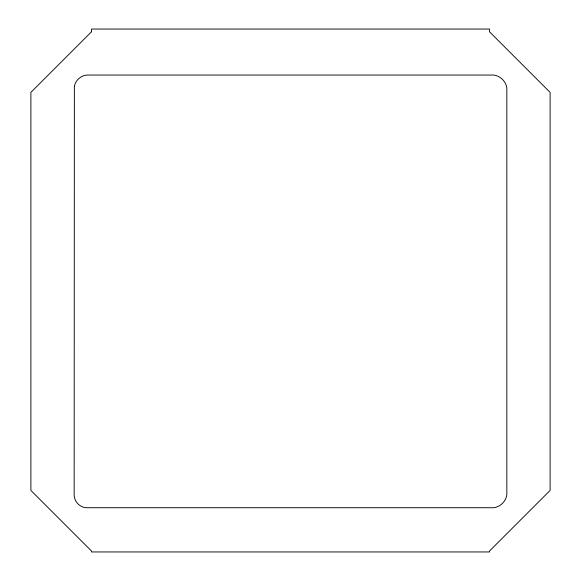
<?xml version="1.0" encoding="UTF-8"?>
<svg xmlns="http://www.w3.org/2000/svg" width="581" height="581" viewBox="0 0 581 581"><rect width="100%" height="100%" fill="white"/><g stroke="black" fill="none" stroke-linecap="round" stroke-linejoin="round"><path stroke-width="0.87" d="M74.368 86.373L74.157 494.751C74.019 501.693 80.2 507.881 87.143 507.729L493.857 507.729C500.408 506.821 505.957 501.316 506.843 494.751L506.843 88.036C505.949 81.478 500.415 75.937 493.857 75.051L87.143 75.051C80.955 75.377 75.443 80.28 74.368 86.373M91.471 31.788L30.895 92.357L30.895 490.422L91.471 550.999L91.471 551.95L489.529 551.95L489.529 550.999L550.105 490.422L550.105 92.357L489.529 31.788L489.529 29.05L91.471 29.05L91.471 31.788"/></g></svg>
